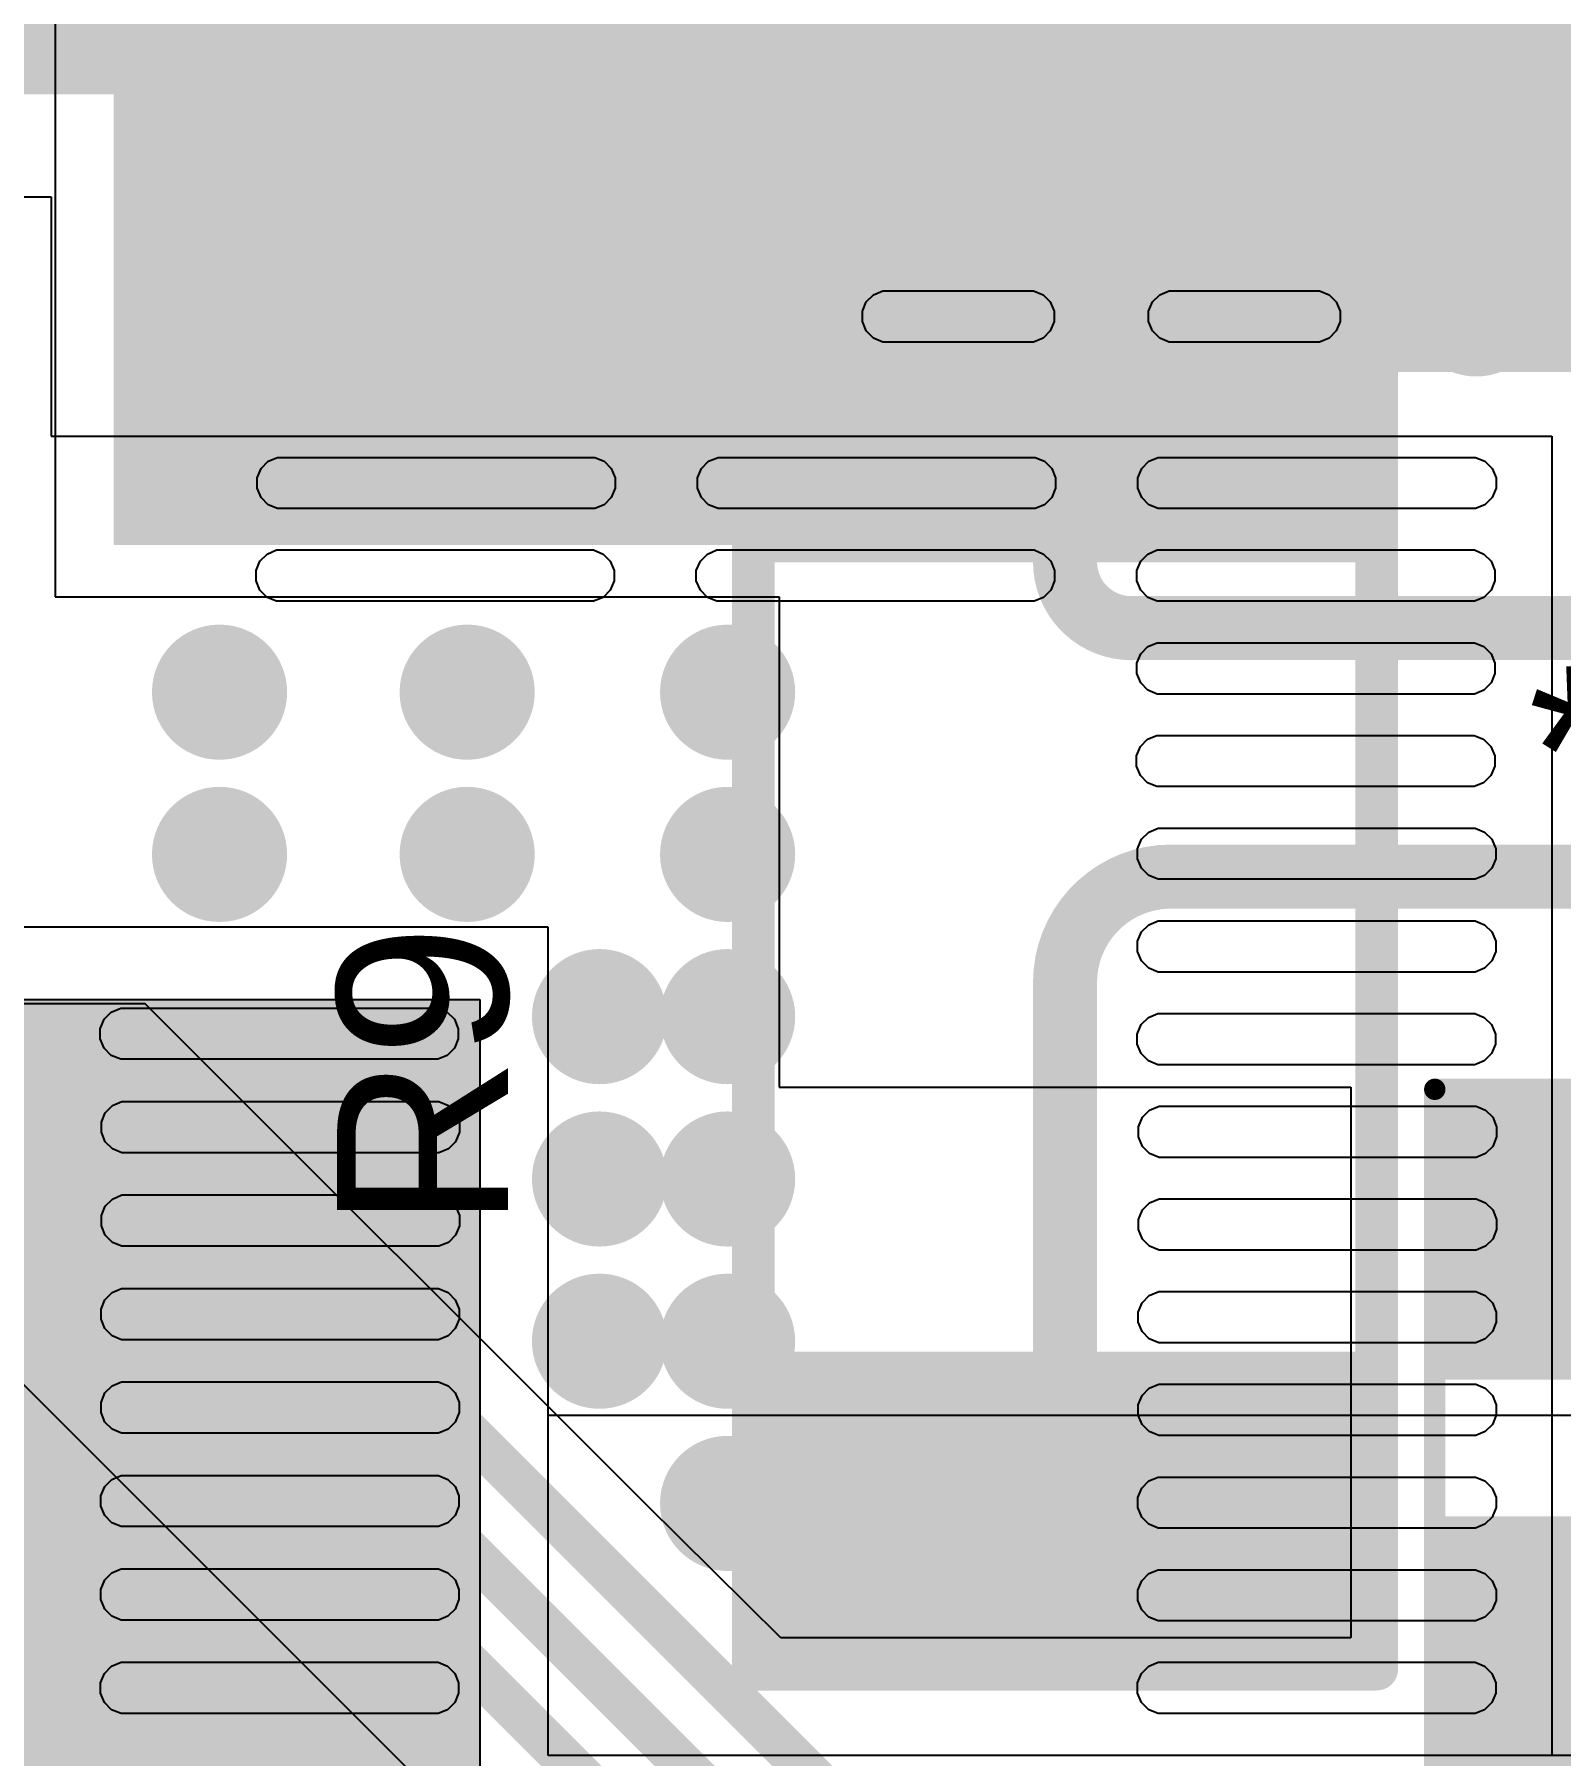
# Model space of a CAD drawing. Header units: millimetres. Extents: x -78 to 5.6, y -6.3 to 35.9.
# Drawn here: x -61.82 to -52.74, y 9.49 to 19.73 of the extents above; entities that cross this region are included whole.
import ezdxf

# ---------------------------------------------------------------- set-up
doc = ezdxf.new("R2010")
doc.units = ezdxf.units.MM
for name, color, linetype in [('BottomLayer', 5, 'Continuous'), ('BottomSolder', 6, 'Continuous'), ('TopLayer', 1, 'Continuous'), ('TopOverlay', 2, 'Continuous'), ('TopPaste', 8, 'Continuous'), ('TopSolder', 216, 'Continuous'), ('ViaHoleLayer', 16, 'Continuous')]:
    doc.layers.add(name, color=color, linetype=linetype)
doc.styles.add('Arial', font='', dxfattribs={"height": 0.2})
doc.styles.get('Arial').set_extended_font_data('Arial')

# ---------------------------------------------------------------- blocks, each defined once
blk = doc.blocks.new('RES_2512_4')
at = {"layer": 'TopLayer'}
for points in [[(-4.05, 1.7), (-2.45, 1.7), (-2.45, -1.7), (-4.05, -1.7)], [(2.45, 1.7), (4.05, 1.7), (4.05, -1.7), (2.45, -1.7)]]:
    blk.add_hatch(color=1, dxfattribs=at).paths.add_polyline_path(points)
at = {"layer": 'TopPaste'}
for points in [[(-4.05, 1.7), (-2.45, 1.7), (-2.45, -1.7), (-4.05, -1.7)], [(2.45, 1.7), (4.05, 1.7), (4.05, -1.7), (2.45, -1.7)]]:
    blk.add_hatch(color=8, dxfattribs=at).paths.add_polyline_path(points)
at = {"layer": 'TopSolder'}
for points in [[(-4.152, 1.802), (-2.348, 1.802), (-2.348, -1.802), (-4.152, -1.802)], [(2.348, 1.802), (4.152, 1.802), (4.152, -1.802), (2.348, -1.802)]]:
    blk.add_hatch(color=216, dxfattribs=at).paths.add_polyline_path(points)
at = {"layer": 'TopOverlay', "const_width": 0.254}
for points in [[(4.237, 1.854), (-4.242, 1.854)], [(-4.242, -1.854), (-4.242, 1.854)], [(4.237, -1.854), (4.237, 1.854)], [(4.237, -1.854), (-4.242, -1.854)]]:
    blk.add_lwpolyline(points, dxfattribs=at)
at = {"layer": 'TopOverlay', "const_width": 0.127}
for points in [[(-4.305, 1.854, 1), (-4.178, 1.854, 1)], [(-4.305, 1.854, 1), (-4.178, 1.854, 1)], [(4.173, 1.854, 1), (4.3, 1.854, 1)], [(4.173, 1.854, 1), (4.3, 1.854, 1)], [(-4.305, -1.854, 1), (-4.178, -1.854, 1)], [(-4.305, -1.854, 1), (-4.178, -1.854, 1)], [(4.173, -1.854, 1), (4.3, -1.854, 1)], [(4.173, -1.854, 1), (4.3, -1.854, 1)]]:
    blk.add_lwpolyline(points, format="xyb", close=True, dxfattribs=at)
blk = doc.blocks.new('R___1206_7')
at = {"layer": 'TopLayer'}
for points in [[(-2.032, 0.889), (-0.508, 0.889), (-0.508, -0.889), (-2.032, -0.889)], [(0.508, 0.889), (2.032, 0.889), (2.032, -0.889), (0.508, -0.889)]]:
    blk.add_hatch(color=1, dxfattribs=at).paths.add_polyline_path(points)
at = {"layer": 'TopPaste'}
for points in [[(-2.032, 0.889), (-0.508, 0.889), (-0.508, -0.889), (-2.032, -0.889)], [(0.508, 0.889), (2.032, 0.889), (2.032, -0.889), (0.508, -0.889)]]:
    blk.add_hatch(color=8, dxfattribs=at).paths.add_polyline_path(points)
at = {"layer": 'TopSolder'}
for points in [[(-2.1336, 0.9906), (-0.4064, 0.9906), (-0.4064, -0.9906), (-2.1336, -0.9906)], [(0.4064, 0.9906), (2.1336, 0.9906), (2.1336, -0.9906), (0.4064, -0.9906)]]:
    blk.add_hatch(color=216, dxfattribs=at).paths.add_polyline_path(points)
at = {"layer": 'TopOverlay', "const_width": 0.127}
for points in [[(-2.1336, 0.9906), (2.1336, 0.9906)], [(-2.1336, 0.9906), (-2.1336, -0.9906)], [(2.1336, 0.9906), (2.1336, -0.9906)], [(-2.1336, -0.9906), (2.1336, -0.9906)]]:
    blk.add_lwpolyline(points, dxfattribs=at)
at = {"layer": 'TopOverlay', "const_width": 0.0635}
for points in [[(-2.16535, 0.9906, 1), (-2.10185, 0.9906, 1)], [(-2.16535, 0.9906, 1), (-2.10185, 0.9906, 1)], [(2.10185, 0.9906, 1), (2.16535, 0.9906, 1)], [(2.10185, 0.9906, 1), (2.16535, 0.9906, 1)], [(-2.16535, -0.9906, 1), (-2.10185, -0.9906, 1)], [(-2.16535, -0.9906, 1), (-2.10185, -0.9906, 1)], [(2.10185, -0.9906, 1), (2.16535, -0.9906, 1)], [(2.10185, -0.9906, 1), (2.16535, -0.9906, 1)]]:
    blk.add_lwpolyline(points, format="xyb", close=True, dxfattribs=at)
blk = doc.blocks.new('18650_CELL_PAD_B_11')
at = {"layer": 'BottomSolder'}
blk.add_hatch(color=6, dxfattribs=at).paths.add_polyline_path([(54.602, 4.352), (54.602, -4.352), (43.398, -4.352), (43.398, 4.352)])

msp = doc.modelspace()

# ---------------------------------------------------------------- hatches: boundary and pattern name
at = {"layer": 'BottomLayer'}
for points in [[(-64.111, 19.372), (-46.584, 19.372), (-46.584, 28.25), (-64.111, 28.25)], [(-61.35, 17.721), (-50.35, 17.721), (-50.35, 28.25), (-61.35, 28.25)], [(-63.387, 5.317), (-59.171, 5.317), (-59.171, 13.987), (-63.387, 13.987)]]:
    msp.add_hatch(color=5, dxfattribs=at).paths.add_polyline_path(points)
h = msp.add_hatch(color=5, dxfattribs=at)
edge = h.paths.add_edge_path()
edge.add_arc((-60.619, 19.169), 0.3, 0, 360)
h = msp.add_hatch(color=5, dxfattribs=at)
edge = h.paths.add_edge_path()
edge.add_arc((-59.378, 19.169), 0.3, 0, 360)
h = msp.add_hatch(color=5, dxfattribs=at)
edge = h.paths.add_edge_path()
edge.add_arc((-58.137, 19.169), 0.3, 0, 360)
h = msp.add_hatch(color=5, dxfattribs=at)
edge = h.paths.add_edge_path()
edge.add_arc((-56.896, 19.169), 0.3, 0, 360)
h = msp.add_hatch(color=5, dxfattribs=at)
edge = h.paths.add_edge_path()
edge.add_arc((-55.655, 19.169), 0.3, 0, 360)
h = msp.add_hatch(color=5, dxfattribs=at)
edge = h.paths.add_edge_path()
edge.add_arc((-54.414, 19.169), 0.3, 0, 360)
h = msp.add_hatch(color=5, dxfattribs=at)
edge = h.paths.add_edge_path()
edge.add_arc((-53.245, 19.169), 0.3, 0, 360)
h = msp.add_hatch(color=5, dxfattribs=at)
edge = h.paths.add_edge_path()
edge.add_arc((-60.619, 18.096), 0.3, 0, 360)
h = msp.add_hatch(color=5, dxfattribs=at)
edge = h.paths.add_edge_path()
edge.add_arc((-59.378, 18.096), 0.3, 0, 360)
h = msp.add_hatch(color=5, dxfattribs=at)
edge = h.paths.add_edge_path()
edge.add_arc((-58.137, 18.096), 0.3, 0, 360)
h = msp.add_hatch(color=5, dxfattribs=at)
edge = h.paths.add_edge_path()
edge.add_arc((-53.245, 18.096), 0.3, 0, 360)
h = msp.add_hatch(color=5, dxfattribs=at)
edge = h.paths.add_edge_path()
edge.add_arc((-60.72, 15.816), 0.3, 0, 360)
h = msp.add_hatch(color=5, dxfattribs=at)
edge = h.paths.add_edge_path()
edge.add_arc((-59.247, 15.816), 0.3, 0, 360)
h = msp.add_hatch(color=5, dxfattribs=at)
edge = h.paths.add_edge_path()
edge.add_arc((-57.698, 15.816), 0.3, 0, 360)
h = msp.add_hatch(color=5, dxfattribs=at)
edge = h.paths.add_edge_path()
edge.add_arc((-60.72, 14.851), 0.3, 0, 360)
h = msp.add_hatch(color=5, dxfattribs=at)
edge = h.paths.add_edge_path()
edge.add_arc((-59.247, 14.851), 0.3, 0, 360)
h = msp.add_hatch(color=5, dxfattribs=at)
edge = h.paths.add_edge_path()
edge.add_arc((-57.698, 14.851), 0.3, 0, 360)
h = msp.add_hatch(color=5, dxfattribs=at)
edge = h.paths.add_edge_path()
edge.add_arc((-58.46, 13.886), 0.3, 0, 360)
h = msp.add_hatch(color=5, dxfattribs=at)
edge = h.paths.add_edge_path()
edge.add_arc((-57.698, 13.886), 0.3, 0, 360)
h = msp.add_hatch(color=5, dxfattribs=at)
edge = h.paths.add_edge_path()
edge.add_arc((-58.46, 12.92), 0.3, 0, 360)
h = msp.add_hatch(color=5, dxfattribs=at)
edge = h.paths.add_edge_path()
edge.add_arc((-57.698, 12.92), 0.3, 0, 360)
h = msp.add_hatch(color=5, dxfattribs=at)
edge = h.paths.add_edge_path()
edge.add_arc((-58.46, 11.955), 0.3, 0, 360)
h = msp.add_hatch(color=5, dxfattribs=at)
edge = h.paths.add_edge_path()
edge.add_arc((-57.698, 11.955), 0.3, 0, 360)
h = msp.add_hatch(color=5, dxfattribs=at)
edge = h.paths.add_edge_path()
edge.add_arc((-57.698, 10.99), 0.3, 0, 360)
at = {"layer": 'BottomSolder'}
h = msp.add_hatch(color=6, dxfattribs=at)
edge = h.paths.add_edge_path()
edge.add_arc((-60.619, 19.169), 0.402, 0, 360)
h = msp.add_hatch(color=6, dxfattribs=at)
edge = h.paths.add_edge_path()
edge.add_arc((-59.378, 19.169), 0.402, 0, 360)
h = msp.add_hatch(color=6, dxfattribs=at)
edge = h.paths.add_edge_path()
edge.add_arc((-58.137, 19.169), 0.402, 0, 360)
h = msp.add_hatch(color=6, dxfattribs=at)
edge = h.paths.add_edge_path()
edge.add_arc((-56.896, 19.169), 0.402, 0, 360)
h = msp.add_hatch(color=6, dxfattribs=at)
edge = h.paths.add_edge_path()
edge.add_arc((-55.655, 19.169), 0.402, 0, 360)
h = msp.add_hatch(color=6, dxfattribs=at)
edge = h.paths.add_edge_path()
edge.add_arc((-54.414, 19.169), 0.402, 0, 360)
h = msp.add_hatch(color=6, dxfattribs=at)
edge = h.paths.add_edge_path()
edge.add_arc((-53.245, 19.169), 0.402, 0, 360)
h = msp.add_hatch(color=6, dxfattribs=at)
edge = h.paths.add_edge_path()
edge.add_arc((-60.619, 18.096), 0.402, 0, 360)
h = msp.add_hatch(color=6, dxfattribs=at)
edge = h.paths.add_edge_path()
edge.add_arc((-59.378, 18.096), 0.402, 0, 360)
h = msp.add_hatch(color=6, dxfattribs=at)
edge = h.paths.add_edge_path()
edge.add_arc((-58.137, 18.096), 0.402, 0, 360)
h = msp.add_hatch(color=6, dxfattribs=at)
edge = h.paths.add_edge_path()
edge.add_arc((-53.245, 18.096), 0.402, 0, 360)
h = msp.add_hatch(color=6, dxfattribs=at)
edge = h.paths.add_edge_path()
edge.add_arc((-60.72, 15.816), 0.402, 0, 360)
h = msp.add_hatch(color=6, dxfattribs=at)
edge = h.paths.add_edge_path()
edge.add_arc((-59.247, 15.816), 0.402, 0, 360)
h = msp.add_hatch(color=6, dxfattribs=at)
edge = h.paths.add_edge_path()
edge.add_arc((-57.698, 15.816), 0.402, 0, 360)
h = msp.add_hatch(color=6, dxfattribs=at)
edge = h.paths.add_edge_path()
edge.add_arc((-60.72, 14.851), 0.402, 0, 360)
h = msp.add_hatch(color=6, dxfattribs=at)
edge = h.paths.add_edge_path()
edge.add_arc((-59.247, 14.851), 0.402, 0, 360)
h = msp.add_hatch(color=6, dxfattribs=at)
edge = h.paths.add_edge_path()
edge.add_arc((-57.698, 14.851), 0.402, 0, 360)
h = msp.add_hatch(color=6, dxfattribs=at)
edge = h.paths.add_edge_path()
edge.add_arc((-58.46, 13.886), 0.402, 0, 360)
h = msp.add_hatch(color=6, dxfattribs=at)
edge = h.paths.add_edge_path()
edge.add_arc((-57.698, 13.886), 0.402, 0, 360)
h = msp.add_hatch(color=6, dxfattribs=at)
edge = h.paths.add_edge_path()
edge.add_arc((-58.46, 12.92), 0.402, 0, 360)
h = msp.add_hatch(color=6, dxfattribs=at)
edge = h.paths.add_edge_path()
edge.add_arc((-57.698, 12.92), 0.402, 0, 360)
h = msp.add_hatch(color=6, dxfattribs=at)
edge = h.paths.add_edge_path()
edge.add_arc((-58.46, 11.955), 0.402, 0, 360)
h = msp.add_hatch(color=6, dxfattribs=at)
edge = h.paths.add_edge_path()
edge.add_arc((-57.698, 11.955), 0.402, 0, 360)
h = msp.add_hatch(color=6, dxfattribs=at)
edge = h.paths.add_edge_path()
edge.add_arc((-57.698, 10.99), 0.402, 0, 360)
at = {"layer": 'TopLayer'}
for points in [[(-61.35, 17.755), (-49.073, 17.755), (-49.073, 25.095), (-61.35, 25.095)], [(-61.35, 16.691), (-53.991, 16.691), (-53.991, 21.277), (-61.35, 21.277)], [(-53.39, 11.791), (-51.612, 11.791), (-51.612, 13.352), (-53.39, 13.352)], [(-53.39, 11.791), (-51.612, 11.791), (-51.612, 13.352), (-53.39, 13.352)], [(-53.39, 11.796), (-49.749, 11.796), (-49.749, 13.174), (-53.39, 13.174)]]:
    msp.add_hatch(color=1, dxfattribs=at).paths.add_polyline_path(points)
h = msp.add_hatch(color=1, dxfattribs=at)
edge = h.paths.add_edge_path()
edge.add_arc((-60.619, 19.169), 0.3, 0, 360)
h = msp.add_hatch(color=1, dxfattribs=at)
edge = h.paths.add_edge_path()
edge.add_arc((-59.378, 19.169), 0.3, 0, 360)
h = msp.add_hatch(color=1, dxfattribs=at)
edge = h.paths.add_edge_path()
edge.add_arc((-58.137, 19.169), 0.3, 0, 360)
h = msp.add_hatch(color=1, dxfattribs=at)
edge = h.paths.add_edge_path()
edge.add_arc((-56.896, 19.169), 0.3, 0, 360)
h = msp.add_hatch(color=1, dxfattribs=at)
edge = h.paths.add_edge_path()
edge.add_arc((-55.655, 19.169), 0.3, 0, 360)
h = msp.add_hatch(color=1, dxfattribs=at)
edge = h.paths.add_edge_path()
edge.add_arc((-54.414, 19.169), 0.3, 0, 360)
h = msp.add_hatch(color=1, dxfattribs=at)
edge = h.paths.add_edge_path()
edge.add_arc((-53.245, 19.169), 0.3, 0, 360)
h = msp.add_hatch(color=1, dxfattribs=at)
edge = h.paths.add_edge_path()
edge.add_arc((-60.619, 18.096), 0.3, 0, 360)
h = msp.add_hatch(color=1, dxfattribs=at)
edge = h.paths.add_edge_path()
edge.add_arc((-59.378, 18.096), 0.3, 0, 360)
h = msp.add_hatch(color=1, dxfattribs=at)
edge = h.paths.add_edge_path()
edge.add_arc((-58.137, 18.096), 0.3, 0, 360)
h = msp.add_hatch(color=1, dxfattribs=at)
edge = h.paths.add_edge_path()
edge.add_arc((-53.245, 18.096), 0.3, 0, 360)
h = msp.add_hatch(color=1, dxfattribs=at)
edge = h.paths.add_edge_path()
edge.add_arc((-60.72, 15.816), 0.3, 0, 360)
h = msp.add_hatch(color=1, dxfattribs=at)
edge = h.paths.add_edge_path()
edge.add_arc((-59.247, 15.816), 0.3, 0, 360)
h = msp.add_hatch(color=1, dxfattribs=at)
edge = h.paths.add_edge_path()
edge.add_arc((-57.698, 15.816), 0.3, 0, 360)
h = msp.add_hatch(color=1, dxfattribs=at)
edge = h.paths.add_edge_path()
edge.add_arc((-60.72, 14.851), 0.3, 0, 360)
h = msp.add_hatch(color=1, dxfattribs=at)
edge = h.paths.add_edge_path()
edge.add_arc((-59.247, 14.851), 0.3, 0, 360)
h = msp.add_hatch(color=1, dxfattribs=at)
edge = h.paths.add_edge_path()
edge.add_arc((-57.698, 14.851), 0.3, 0, 360)
h = msp.add_hatch(color=1, dxfattribs=at)
edge = h.paths.add_edge_path()
edge.add_arc((-58.46, 13.886), 0.3, 0, 360)
h = msp.add_hatch(color=1, dxfattribs=at)
edge = h.paths.add_edge_path()
edge.add_arc((-57.698, 13.886), 0.3, 0, 360)
h = msp.add_hatch(color=1, dxfattribs=at)
edge = h.paths.add_edge_path()
edge.add_arc((-58.46, 12.92), 0.3, 0, 360)
h = msp.add_hatch(color=1, dxfattribs=at)
edge = h.paths.add_edge_path()
edge.add_arc((-57.698, 12.92), 0.3, 0, 360)
h = msp.add_hatch(color=1, dxfattribs=at)
edge = h.paths.add_edge_path()
edge.add_arc((-58.46, 11.955), 0.3, 0, 360)
h = msp.add_hatch(color=1, dxfattribs=at)
edge = h.paths.add_edge_path()
edge.add_arc((-57.698, 11.955), 0.3, 0, 360)
h = msp.add_hatch(color=1, dxfattribs=at)
edge = h.paths.add_edge_path()
edge.add_arc((-57.698, 10.99), 0.3, 0, 360)
at = {"layer": 'TopSolder'}
h = msp.add_hatch(color=216, dxfattribs=at)
edge = h.paths.add_edge_path()
edge.add_arc((-60.619, 19.169), 0.402, 0, 360)
h = msp.add_hatch(color=216, dxfattribs=at)
edge = h.paths.add_edge_path()
edge.add_arc((-59.378, 19.169), 0.402, 0, 360)
h = msp.add_hatch(color=216, dxfattribs=at)
edge = h.paths.add_edge_path()
edge.add_arc((-58.137, 19.169), 0.402, 0, 360)
h = msp.add_hatch(color=216, dxfattribs=at)
edge = h.paths.add_edge_path()
edge.add_arc((-56.896, 19.169), 0.402, 0, 360)
h = msp.add_hatch(color=216, dxfattribs=at)
edge = h.paths.add_edge_path()
edge.add_arc((-55.655, 19.169), 0.402, 0, 360)
h = msp.add_hatch(color=216, dxfattribs=at)
edge = h.paths.add_edge_path()
edge.add_arc((-54.414, 19.169), 0.402, 0, 360)
h = msp.add_hatch(color=216, dxfattribs=at)
edge = h.paths.add_edge_path()
edge.add_arc((-53.245, 19.169), 0.402, 0, 360)
h = msp.add_hatch(color=216, dxfattribs=at)
edge = h.paths.add_edge_path()
edge.add_arc((-60.619, 18.096), 0.402, 0, 360)
h = msp.add_hatch(color=216, dxfattribs=at)
edge = h.paths.add_edge_path()
edge.add_arc((-59.378, 18.096), 0.402, 0, 360)
h = msp.add_hatch(color=216, dxfattribs=at)
edge = h.paths.add_edge_path()
edge.add_arc((-58.137, 18.096), 0.402, 0, 360)
h = msp.add_hatch(color=216, dxfattribs=at)
edge = h.paths.add_edge_path()
edge.add_arc((-53.245, 18.096), 0.402, 0, 360)
h = msp.add_hatch(color=216, dxfattribs=at)
edge = h.paths.add_edge_path()
edge.add_arc((-60.72, 15.816), 0.402, 0, 360)
h = msp.add_hatch(color=216, dxfattribs=at)
edge = h.paths.add_edge_path()
edge.add_arc((-59.247, 15.816), 0.402, 0, 360)
h = msp.add_hatch(color=216, dxfattribs=at)
edge = h.paths.add_edge_path()
edge.add_arc((-57.698, 15.816), 0.402, 0, 360)
h = msp.add_hatch(color=216, dxfattribs=at)
edge = h.paths.add_edge_path()
edge.add_arc((-60.72, 14.851), 0.402, 0, 360)
h = msp.add_hatch(color=216, dxfattribs=at)
edge = h.paths.add_edge_path()
edge.add_arc((-59.247, 14.851), 0.402, 0, 360)
h = msp.add_hatch(color=216, dxfattribs=at)
edge = h.paths.add_edge_path()
edge.add_arc((-57.698, 14.851), 0.402, 0, 360)
h = msp.add_hatch(color=216, dxfattribs=at)
edge = h.paths.add_edge_path()
edge.add_arc((-58.46, 13.886), 0.402, 0, 360)
h = msp.add_hatch(color=216, dxfattribs=at)
edge = h.paths.add_edge_path()
edge.add_arc((-57.698, 13.886), 0.402, 0, 360)
h = msp.add_hatch(color=216, dxfattribs=at)
edge = h.paths.add_edge_path()
edge.add_arc((-58.46, 12.92), 0.402, 0, 360)
h = msp.add_hatch(color=216, dxfattribs=at)
edge = h.paths.add_edge_path()
edge.add_arc((-57.698, 12.92), 0.402, 0, 360)
h = msp.add_hatch(color=216, dxfattribs=at)
edge = h.paths.add_edge_path()
edge.add_arc((-58.46, 11.955), 0.402, 0, 360)
h = msp.add_hatch(color=216, dxfattribs=at)
edge = h.paths.add_edge_path()
edge.add_arc((-57.698, 11.955), 0.402, 0, 360)
h = msp.add_hatch(color=216, dxfattribs=at)
edge = h.paths.add_edge_path()
edge.add_arc((-57.698, 10.99), 0.402, 0, 360)
at = {"layer": 'ViaHoleLayer'}
h = msp.add_hatch(color=16, dxfattribs=at)
edge = h.paths.add_edge_path()
edge.add_arc((-60.619, 19.169), 0.15, 0, 360)
h = msp.add_hatch(color=16, dxfattribs=at)
edge = h.paths.add_edge_path()
edge.add_arc((-59.378, 19.169), 0.15, 0, 360)
h = msp.add_hatch(color=16, dxfattribs=at)
edge = h.paths.add_edge_path()
edge.add_arc((-58.137, 19.169), 0.15, 0, 360)
h = msp.add_hatch(color=16, dxfattribs=at)
edge = h.paths.add_edge_path()
edge.add_arc((-56.896, 19.169), 0.15, 0, 360)
h = msp.add_hatch(color=16, dxfattribs=at)
edge = h.paths.add_edge_path()
edge.add_arc((-55.655, 19.169), 0.15, 0, 360)
h = msp.add_hatch(color=16, dxfattribs=at)
edge = h.paths.add_edge_path()
edge.add_arc((-54.414, 19.169), 0.15, 0, 360)
h = msp.add_hatch(color=16, dxfattribs=at)
edge = h.paths.add_edge_path()
edge.add_arc((-53.245, 19.169), 0.15, 0, 360)
h = msp.add_hatch(color=16, dxfattribs=at)
edge = h.paths.add_edge_path()
edge.add_arc((-60.619, 18.096), 0.15, 0, 360)
h = msp.add_hatch(color=16, dxfattribs=at)
edge = h.paths.add_edge_path()
edge.add_arc((-59.378, 18.096), 0.15, 0, 360)
h = msp.add_hatch(color=16, dxfattribs=at)
edge = h.paths.add_edge_path()
edge.add_arc((-58.137, 18.096), 0.15, 0, 360)
h = msp.add_hatch(color=16, dxfattribs=at)
edge = h.paths.add_edge_path()
edge.add_arc((-53.245, 18.096), 0.15, 0, 360)
h = msp.add_hatch(color=16, dxfattribs=at)
edge = h.paths.add_edge_path()
edge.add_arc((-60.72, 15.816), 0.15, 0, 360)
h = msp.add_hatch(color=16, dxfattribs=at)
edge = h.paths.add_edge_path()
edge.add_arc((-59.247, 15.816), 0.15, 0, 360)
h = msp.add_hatch(color=16, dxfattribs=at)
edge = h.paths.add_edge_path()
edge.add_arc((-57.698, 15.816), 0.15, 0, 360)
h = msp.add_hatch(color=16, dxfattribs=at)
edge = h.paths.add_edge_path()
edge.add_arc((-60.72, 14.851), 0.15, 0, 360)
h = msp.add_hatch(color=16, dxfattribs=at)
edge = h.paths.add_edge_path()
edge.add_arc((-59.247, 14.851), 0.15, 0, 360)
h = msp.add_hatch(color=16, dxfattribs=at)
edge = h.paths.add_edge_path()
edge.add_arc((-57.698, 14.851), 0.15, 0, 360)
h = msp.add_hatch(color=16, dxfattribs=at)
edge = h.paths.add_edge_path()
edge.add_arc((-58.46, 13.886), 0.15, 0, 360)
h = msp.add_hatch(color=16, dxfattribs=at)
edge = h.paths.add_edge_path()
edge.add_arc((-57.698, 13.886), 0.15, 0, 360)
h = msp.add_hatch(color=16, dxfattribs=at)
edge = h.paths.add_edge_path()
edge.add_arc((-58.46, 12.92), 0.15, 0, 360)
h = msp.add_hatch(color=16, dxfattribs=at)
edge = h.paths.add_edge_path()
edge.add_arc((-57.698, 12.92), 0.15, 0, 360)
h = msp.add_hatch(color=16, dxfattribs=at)
edge = h.paths.add_edge_path()
edge.add_arc((-58.46, 11.955), 0.15, 0, 360)
h = msp.add_hatch(color=16, dxfattribs=at)
edge = h.paths.add_edge_path()
edge.add_arc((-57.698, 11.955), 0.15, 0, 360)
h = msp.add_hatch(color=16, dxfattribs=at)
edge = h.paths.add_edge_path()
edge.add_arc((-57.698, 10.99), 0.15, 0, 360)

# ---------------------------------------------------------------- linework, layer by layer
at = {"layer": 'BottomLayer'}
for p, q in [((-65.115, 18.762), (-61.722, 18.762)), ((-61.722, 18.762), (-61.722, 17.34)), ((-61.722, 17.34), (-52.796, 17.34)), ((-52.796, 17.34), (-52.796, 9.491)), ((-58.765, 14.419), (-69.458, 14.419)), ((-58.765, 9.491), (-58.765, 14.419)), ((-69.56, 13.987), (-59.171, 13.987)), ((-59.171, 13.987), (-59.171, 8.504)), ((-58.765, 9.491), (-58.765, 11.515)), ((-58.765, 11.515), (-44.685, 11.515)), ((-52.796, 9.491), (-58.765, 9.491)), ((-49.798, 9.491), (-58.765, 9.491))]:
    msp.add_line(p, q, dxfattribs=at)
at = {"layer": 'BottomLayer', "const_width": 0.381}
for points in [[(-54.414, 19.169), (-54.277, 19.306)], [(-53.245, 18.096), (-46.893, 18.096)]]:
    msp.add_lwpolyline(points, dxfattribs=at)
at = {"layer": 'BottomLayer', "const_width": 0.191}
for points in [[(-54.372, 19.306, 1), (-54.182, 19.306, 1)], [(-54.509, 19.169, 1), (-54.319, 19.169, 1)], [(-53.341, 18.096, 1), (-53.15, 18.096, 1)]]:
    msp.add_lwpolyline(points, format="xyb", close=True, dxfattribs=at)
at = {"layer": 'BottomSolder'}
for p, q in [((-56.896, 18.082), (-56.873, 18.138)), ((-56.873, 18.138), (-56.83, 18.18)), ((-56.83, 18.18), (-56.774, 18.204)), ((-56.774, 18.204), (-55.878, 18.204)), ((-55.878, 18.204), (-55.822, 18.18)), ((-55.822, 18.18), (-55.779, 18.138)), ((-55.779, 18.138), (-55.756, 18.082)), ((-55.194, 18.082), (-55.171, 18.138)), ((-55.171, 18.138), (-55.128, 18.18)), ((-55.128, 18.18), (-55.072, 18.204)), ((-55.072, 18.204), (-54.177, 18.204)), ((-54.177, 18.204), (-54.12, 18.18)), ((-54.12, 18.18), (-54.078, 18.138)), ((-54.078, 18.138), (-54.054, 18.082)), ((-56.896, 18.051), (-56.896, 18.082)), ((-56.896, 18.021), (-56.896, 18.051)), ((-56.873, 17.965), (-56.896, 18.021)), ((-55.756, 18.021), (-55.779, 17.965)), ((-55.756, 18.082), (-55.756, 18.051)), ((-55.756, 18.051), (-55.756, 18.021)), ((-55.194, 18.051), (-55.194, 18.082)), ((-55.194, 18.021), (-55.194, 18.051)), ((-55.171, 17.965), (-55.194, 18.021)), ((-54.054, 18.021), (-54.078, 17.965)), ((-54.054, 18.082), (-54.054, 18.051)), ((-54.054, 18.051), (-54.054, 18.021)), ((-56.83, 17.922), (-56.873, 17.965)), ((-56.774, 17.899), (-56.83, 17.922)), ((-55.822, 17.922), (-55.878, 17.899)), ((-55.779, 17.965), (-55.822, 17.922)), ((-55.128, 17.922), (-55.171, 17.965)), ((-55.072, 17.899), (-55.128, 17.922)), ((-54.12, 17.922), (-54.177, 17.899)), ((-54.078, 17.965), (-54.12, 17.922)), ((-55.878, 17.899), (-56.774, 17.899)), ((-54.177, 17.899), (-55.072, 17.899)), ((-60.431, 17.19), (-60.375, 17.213)), ((-60.375, 17.213), (-58.488, 17.213)), ((-58.488, 17.213), (-58.432, 17.19)), ((-57.811, 17.19), (-57.755, 17.213)), ((-57.755, 17.213), (-55.869, 17.213)), ((-55.869, 17.213), (-55.813, 17.19)), ((-55.192, 17.19), (-55.136, 17.213)), ((-55.136, 17.213), (-53.249, 17.213)), ((-53.249, 17.213), (-53.193, 17.19)), ((-60.497, 17.091), (-60.473, 17.147)), ((-60.473, 17.147), (-60.431, 17.19)), ((-58.432, 17.19), (-58.39, 17.147)), ((-58.39, 17.147), (-58.366, 17.091)), ((-57.877, 17.091), (-57.854, 17.147)), ((-57.854, 17.147), (-57.811, 17.19)), ((-55.813, 17.19), (-55.77, 17.147)), ((-55.77, 17.147), (-55.747, 17.091)), ((-55.258, 17.091), (-55.234, 17.147)), ((-55.234, 17.147), (-55.192, 17.19)), ((-53.193, 17.19), (-53.151, 17.147)), ((-53.151, 17.147), (-53.127, 17.091)), ((-60.497, 17.061), (-60.497, 17.091)), ((-60.497, 17.03), (-60.497, 17.061)), ((-60.473, 16.974), (-60.497, 17.03)), ((-58.366, 17.03), (-58.39, 16.974)), ((-58.366, 17.091), (-58.366, 17.061)), ((-58.366, 17.061), (-58.366, 17.03)), ((-57.877, 17.061), (-57.877, 17.091)), ((-57.877, 17.03), (-57.877, 17.061)), ((-57.854, 16.974), (-57.877, 17.03)), ((-55.747, 17.03), (-55.77, 16.974)), ((-55.747, 17.091), (-55.747, 17.061)), ((-55.747, 17.061), (-55.747, 17.03)), ((-55.258, 17.061), (-55.258, 17.091)), ((-55.258, 17.03), (-55.258, 17.061)), ((-55.234, 16.974), (-55.258, 17.03)), ((-53.127, 17.03), (-53.151, 16.974)), ((-53.127, 17.091), (-53.127, 17.061)), ((-53.127, 17.061), (-53.127, 17.03)), ((-60.431, 16.931), (-60.473, 16.974)), ((-60.375, 16.908), (-60.431, 16.931)), ((-58.488, 16.908), (-60.375, 16.908)), ((-58.432, 16.931), (-58.488, 16.908)), ((-58.39, 16.974), (-58.432, 16.931)), ((-57.811, 16.931), (-57.854, 16.974)), ((-57.755, 16.908), (-57.811, 16.931)), ((-55.869, 16.908), (-57.755, 16.908)), ((-55.813, 16.931), (-55.869, 16.908)), ((-55.77, 16.974), (-55.813, 16.931)), ((-55.192, 16.931), (-55.234, 16.974)), ((-55.136, 16.908), (-55.192, 16.931)), ((-53.249, 16.908), (-55.136, 16.908)), ((-53.193, 16.931), (-53.249, 16.908)), ((-53.151, 16.974), (-53.193, 16.931)), ((-60.503, 16.54), (-60.48, 16.596)), ((-60.48, 16.596), (-60.437, 16.638)), ((-60.437, 16.638), (-60.381, 16.662)), ((-60.381, 16.662), (-58.495, 16.662)), ((-58.495, 16.662), (-58.439, 16.638)), ((-58.439, 16.638), (-58.396, 16.596)), ((-58.396, 16.596), (-58.373, 16.54)), ((-57.884, 16.54), (-57.86, 16.596)), ((-57.86, 16.596), (-57.818, 16.638)), ((-57.818, 16.638), (-57.762, 16.662)), ((-57.762, 16.662), (-55.875, 16.662)), ((-55.875, 16.662), (-55.819, 16.638)), ((-55.819, 16.638), (-55.776, 16.596)), ((-55.776, 16.596), (-55.753, 16.54)), ((-55.264, 16.54), (-55.241, 16.596)), ((-55.241, 16.596), (-55.198, 16.638)), ((-55.198, 16.638), (-55.142, 16.662)), ((-55.142, 16.662), (-53.256, 16.662)), ((-53.256, 16.662), (-53.2, 16.638)), ((-53.2, 16.638), (-53.157, 16.596)), ((-53.157, 16.596), (-53.134, 16.54)), ((-60.503, 16.509), (-60.503, 16.54)), ((-60.503, 16.479), (-60.503, 16.509)), ((-58.373, 16.54), (-58.373, 16.509)), ((-58.373, 16.509), (-58.373, 16.479)), ((-57.884, 16.509), (-57.884, 16.54)), ((-57.884, 16.479), (-57.884, 16.509)), ((-55.753, 16.54), (-55.753, 16.509)), ((-55.753, 16.509), (-55.753, 16.479)), ((-55.264, 16.509), (-55.264, 16.54)), ((-55.264, 16.479), (-55.264, 16.509)), ((-53.134, 16.54), (-53.134, 16.509)), ((-53.134, 16.509), (-53.134, 16.479)), ((-60.48, 16.423), (-60.503, 16.479)), ((-60.437, 16.38), (-60.48, 16.423)), ((-58.396, 16.423), (-58.439, 16.38)), ((-58.373, 16.479), (-58.396, 16.423)), ((-57.86, 16.423), (-57.884, 16.479)), ((-57.818, 16.38), (-57.86, 16.423)), ((-55.776, 16.423), (-55.819, 16.38)), ((-55.753, 16.479), (-55.776, 16.423)), ((-55.241, 16.423), (-55.264, 16.479)), ((-55.198, 16.38), (-55.241, 16.423)), ((-53.157, 16.423), (-53.2, 16.38)), ((-53.134, 16.479), (-53.157, 16.423)), ((-60.381, 16.357), (-60.437, 16.38)), ((-58.495, 16.357), (-60.381, 16.357)), ((-58.439, 16.38), (-58.495, 16.357)), ((-57.762, 16.357), (-57.818, 16.38)), ((-55.875, 16.357), (-57.762, 16.357)), ((-55.819, 16.38), (-55.875, 16.357)), ((-55.142, 16.357), (-55.198, 16.38)), ((-53.256, 16.357), (-55.142, 16.357)), ((-53.2, 16.38), (-53.256, 16.357)), ((-55.241, 16.044), (-55.198, 16.087)), ((-55.198, 16.087), (-55.142, 16.11)), ((-55.142, 16.11), (-53.256, 16.11)), ((-53.256, 16.11), (-53.2, 16.087)), ((-53.2, 16.087), (-53.157, 16.044)), ((-55.264, 15.988), (-55.241, 16.044)), ((-55.264, 15.958), (-55.264, 15.988)), ((-53.157, 16.044), (-53.134, 15.988)), ((-53.134, 15.988), (-53.134, 15.958)), ((-55.264, 15.928), (-55.264, 15.958)), ((-55.241, 15.872), (-55.264, 15.928)), ((-55.198, 15.829), (-55.241, 15.872)), ((-53.157, 15.872), (-53.2, 15.829)), ((-53.134, 15.928), (-53.157, 15.872)), ((-53.134, 15.958), (-53.134, 15.928)), ((-55.142, 15.805), (-55.198, 15.829)), ((-53.256, 15.805), (-55.142, 15.805)), ((-53.2, 15.829), (-53.256, 15.805)), ((-55.266, 15.437), (-55.243, 15.493)), ((-55.243, 15.493), (-55.2, 15.536)), ((-55.2, 15.536), (-55.144, 15.559)), ((-55.144, 15.559), (-53.257, 15.559)), ((-53.257, 15.559), (-53.201, 15.536)), ((-53.201, 15.536), (-53.159, 15.493)), ((-53.159, 15.493), (-53.135, 15.437)), ((-55.266, 15.406), (-55.266, 15.437)), ((-55.266, 15.376), (-55.266, 15.406)), ((-55.243, 15.32), (-55.266, 15.376)), ((-53.135, 15.376), (-53.159, 15.32)), ((-53.135, 15.437), (-53.135, 15.406)), ((-53.135, 15.406), (-53.135, 15.376)), ((-55.2, 15.277), (-55.243, 15.32)), ((-55.144, 15.254), (-55.2, 15.277)), ((-53.201, 15.277), (-53.257, 15.254)), ((-53.159, 15.32), (-53.201, 15.277)), ((-53.257, 15.254), (-55.144, 15.254)), ((-55.236, 14.941), (-55.193, 14.984)), ((-55.193, 14.984), (-55.137, 15.007)), ((-55.137, 15.007), (-53.251, 15.007)), ((-53.251, 15.007), (-53.195, 14.984)), ((-53.195, 14.984), (-53.152, 14.941)), ((-55.259, 14.885), (-55.236, 14.941)), ((-55.259, 14.855), (-55.259, 14.885)), ((-55.259, 14.825), (-55.259, 14.855)), ((-53.152, 14.941), (-53.129, 14.885)), ((-53.129, 14.885), (-53.129, 14.855)), ((-53.129, 14.855), (-53.129, 14.825)), ((-55.236, 14.769), (-55.259, 14.825)), ((-55.193, 14.726), (-55.236, 14.769)), ((-53.152, 14.769), (-53.195, 14.726)), ((-53.129, 14.825), (-53.152, 14.769)), ((-55.137, 14.703), (-55.193, 14.726)), ((-53.251, 14.703), (-55.137, 14.703)), ((-53.195, 14.726), (-53.251, 14.703)), ((-55.193, 14.433), (-55.137, 14.456)), ((-55.137, 14.456), (-53.251, 14.456)), ((-53.251, 14.456), (-53.195, 14.433)), ((-55.259, 14.334), (-55.236, 14.39)), ((-55.236, 14.39), (-55.193, 14.433)), ((-53.195, 14.433), (-53.152, 14.39)), ((-53.152, 14.39), (-53.129, 14.334)), ((-55.259, 14.304), (-55.259, 14.334)), ((-55.259, 14.273), (-55.259, 14.304)), ((-55.236, 14.217), (-55.259, 14.273)), ((-53.129, 14.273), (-53.152, 14.217)), ((-53.129, 14.334), (-53.129, 14.304)), ((-53.129, 14.304), (-53.129, 14.273)), ((-55.193, 14.174), (-55.236, 14.217)), ((-55.137, 14.151), (-55.193, 14.174)), ((-53.251, 14.151), (-55.137, 14.151)), ((-53.195, 14.174), (-53.251, 14.151)), ((-53.152, 14.217), (-53.195, 14.174)), ((-61.364, 13.913), (-61.308, 13.936)), ((-61.308, 13.936), (-59.422, 13.936)), ((-59.422, 13.936), (-59.366, 13.913)), ((-61.43, 13.814), (-61.407, 13.87)), ((-61.407, 13.87), (-61.364, 13.913)), ((-59.366, 13.913), (-59.323, 13.87)), ((-59.323, 13.87), (-59.3, 13.814)), ((-55.261, 13.782), (-55.238, 13.839)), ((-55.238, 13.839), (-55.195, 13.881)), ((-55.195, 13.881), (-55.139, 13.905)), ((-55.139, 13.905), (-53.253, 13.905)), ((-53.253, 13.905), (-53.197, 13.881)), ((-53.197, 13.881), (-53.154, 13.839)), ((-53.154, 13.839), (-53.131, 13.782)), ((-61.43, 13.784), (-61.43, 13.814)), ((-61.43, 13.754), (-61.43, 13.784)), ((-61.407, 13.698), (-61.43, 13.754)), ((-59.3, 13.754), (-59.323, 13.698)), ((-59.3, 13.814), (-59.3, 13.784)), ((-59.3, 13.784), (-59.3, 13.754)), ((-55.261, 13.752), (-55.261, 13.782)), ((-55.261, 13.722), (-55.261, 13.752)), ((-55.238, 13.666), (-55.261, 13.722)), ((-53.131, 13.722), (-53.154, 13.666)), ((-53.131, 13.782), (-53.131, 13.752)), ((-53.131, 13.752), (-53.131, 13.722)), ((-61.364, 13.655), (-61.407, 13.698)), ((-61.308, 13.632), (-61.364, 13.655)), ((-59.422, 13.632), (-61.308, 13.632)), ((-59.366, 13.655), (-59.422, 13.632)), ((-59.323, 13.698), (-59.366, 13.655)), ((-55.195, 13.623), (-55.238, 13.666)), ((-55.139, 13.6), (-55.195, 13.623)), ((-53.197, 13.623), (-53.253, 13.6)), ((-53.154, 13.666), (-53.197, 13.623)), ((-53.253, 13.6), (-55.139, 13.6)), ((-61.423, 13.258), (-61.4, 13.314)), ((-61.4, 13.314), (-61.357, 13.357)), ((-61.357, 13.357), (-61.301, 13.381)), ((-61.301, 13.381), (-59.415, 13.381)), ((-59.415, 13.381), (-59.359, 13.357)), ((-59.359, 13.357), (-59.316, 13.314)), ((-59.316, 13.314), (-59.293, 13.258)), ((-55.231, 13.287), (-55.188, 13.33)), ((-55.188, 13.33), (-55.132, 13.353)), ((-55.132, 13.353), (-53.246, 13.353)), ((-53.246, 13.353), (-53.19, 13.33)), ((-53.19, 13.33), (-53.147, 13.287)), ((-61.423, 13.228), (-61.423, 13.258)), ((-61.423, 13.198), (-61.423, 13.228)), ((-59.293, 13.258), (-59.293, 13.228)), ((-59.293, 13.228), (-59.293, 13.198)), ((-55.254, 13.231), (-55.231, 13.287)), ((-55.254, 13.201), (-55.254, 13.231)), ((-53.147, 13.287), (-53.124, 13.231)), ((-53.124, 13.231), (-53.124, 13.201)), ((-61.4, 13.142), (-61.423, 13.198)), ((-61.357, 13.099), (-61.4, 13.142)), ((-59.316, 13.142), (-59.359, 13.099)), ((-59.293, 13.198), (-59.316, 13.142)), ((-55.254, 13.17), (-55.254, 13.201)), ((-55.231, 13.114), (-55.254, 13.17)), ((-55.188, 13.072), (-55.231, 13.114)), ((-53.147, 13.114), (-53.19, 13.072)), ((-53.124, 13.17), (-53.147, 13.114)), ((-53.124, 13.201), (-53.124, 13.17)), ((-61.301, 13.076), (-61.357, 13.099)), ((-59.415, 13.076), (-61.301, 13.076)), ((-59.359, 13.099), (-59.415, 13.076)), ((-55.132, 13.048), (-55.188, 13.072)), ((-53.246, 13.048), (-55.132, 13.048)), ((-53.19, 13.072), (-53.246, 13.048)), ((-61.4, 12.758), (-61.357, 12.801)), ((-61.357, 12.801), (-61.301, 12.825)), ((-61.301, 12.825), (-59.415, 12.825)), ((-59.415, 12.825), (-59.359, 12.801)), ((-59.359, 12.801), (-59.316, 12.758)), ((-55.188, 12.779), (-55.132, 12.802)), ((-55.132, 12.802), (-53.246, 12.802)), ((-53.246, 12.802), (-53.19, 12.779)), ((-61.423, 12.702), (-61.4, 12.758)), ((-61.423, 12.672), (-61.423, 12.702)), ((-59.316, 12.758), (-59.293, 12.702)), ((-59.293, 12.702), (-59.293, 12.672)), ((-55.254, 12.68), (-55.231, 12.736)), ((-55.231, 12.736), (-55.188, 12.779)), ((-53.19, 12.779), (-53.147, 12.736)), ((-53.147, 12.736), (-53.124, 12.68)), ((-61.423, 12.642), (-61.423, 12.672)), ((-61.4, 12.586), (-61.423, 12.642)), ((-59.293, 12.642), (-59.316, 12.586)), ((-59.293, 12.672), (-59.293, 12.642)), ((-55.254, 12.649), (-55.254, 12.68)), ((-55.254, 12.619), (-55.254, 12.649)), ((-55.231, 12.563), (-55.254, 12.619)), ((-53.124, 12.619), (-53.147, 12.563)), ((-53.124, 12.68), (-53.124, 12.649)), ((-53.124, 12.649), (-53.124, 12.619)), ((-61.357, 12.543), (-61.4, 12.586)), ((-61.301, 12.52), (-61.357, 12.543)), ((-59.415, 12.52), (-61.301, 12.52)), ((-59.359, 12.543), (-59.415, 12.52)), ((-59.316, 12.586), (-59.359, 12.543)), ((-55.188, 12.52), (-55.231, 12.563)), ((-55.132, 12.497), (-55.188, 12.52)), ((-53.246, 12.497), (-55.132, 12.497)), ((-53.19, 12.52), (-53.246, 12.497)), ((-53.147, 12.563), (-53.19, 12.52)), ((-61.425, 12.146), (-61.402, 12.202)), ((-61.402, 12.202), (-61.359, 12.245)), ((-61.359, 12.245), (-61.303, 12.269)), ((-61.303, 12.269), (-59.417, 12.269)), ((-59.417, 12.269), (-59.361, 12.245)), ((-59.361, 12.245), (-59.318, 12.202)), ((-59.318, 12.202), (-59.295, 12.146)), ((-55.256, 12.128), (-55.233, 12.184)), ((-55.233, 12.184), (-55.19, 12.227)), ((-55.19, 12.227), (-55.134, 12.25)), ((-55.134, 12.25), (-53.248, 12.25)), ((-53.248, 12.25), (-53.192, 12.227)), ((-53.192, 12.227), (-53.149, 12.184)), ((-53.149, 12.184), (-53.126, 12.128)), ((-61.425, 12.116), (-61.425, 12.146)), ((-61.425, 12.086), (-61.425, 12.116)), ((-61.402, 12.03), (-61.425, 12.086)), ((-59.295, 12.086), (-59.318, 12.03)), ((-59.295, 12.146), (-59.295, 12.116)), ((-59.295, 12.116), (-59.295, 12.086)), ((-55.256, 12.098), (-55.256, 12.128)), ((-55.256, 12.068), (-55.256, 12.098)), ((-53.126, 12.128), (-53.126, 12.098)), ((-53.126, 12.098), (-53.126, 12.068)), ((-61.359, 11.987), (-61.402, 12.03)), ((-61.303, 11.964), (-61.359, 11.987)), ((-59.361, 11.987), (-59.417, 11.964)), ((-59.318, 12.03), (-59.361, 11.987)), ((-55.233, 12.012), (-55.256, 12.068)), ((-55.19, 11.969), (-55.233, 12.012)), ((-53.149, 12.012), (-53.192, 11.969)), ((-53.126, 12.068), (-53.149, 12.012)), ((-59.417, 11.964), (-61.303, 11.964)), ((-55.134, 11.946), (-55.19, 11.969)), ((-53.248, 11.946), (-55.134, 11.946)), ((-53.192, 11.969), (-53.248, 11.946)), ((-61.402, 11.647), (-61.359, 11.689)), ((-61.359, 11.689), (-61.303, 11.713)), ((-61.303, 11.713), (-59.417, 11.713)), ((-59.417, 11.713), (-59.361, 11.689)), ((-59.361, 11.689), (-59.318, 11.647)), ((-55.233, 11.633), (-55.19, 11.676)), ((-55.19, 11.676), (-55.134, 11.699)), ((-55.134, 11.699), (-53.248, 11.699)), ((-53.248, 11.699), (-53.192, 11.676)), ((-53.192, 11.676), (-53.149, 11.633)), ((-61.425, 11.59), (-61.402, 11.647)), ((-61.425, 11.56), (-61.425, 11.59)), ((-59.318, 11.647), (-59.295, 11.59)), ((-59.295, 11.59), (-59.295, 11.56)), ((-55.256, 11.577), (-55.233, 11.633)), ((-55.256, 11.547), (-55.256, 11.577)), ((-53.149, 11.633), (-53.126, 11.577)), ((-53.126, 11.577), (-53.126, 11.547)), ((-61.425, 11.53), (-61.425, 11.56)), ((-61.402, 11.474), (-61.425, 11.53)), ((-61.359, 11.431), (-61.402, 11.474)), ((-59.318, 11.474), (-59.361, 11.431)), ((-59.295, 11.53), (-59.318, 11.474)), ((-59.295, 11.56), (-59.295, 11.53)), ((-55.256, 11.516), (-55.256, 11.547)), ((-55.233, 11.46), (-55.256, 11.516)), ((-53.126, 11.516), (-53.149, 11.46)), ((-53.126, 11.547), (-53.126, 11.516)), ((-61.303, 11.408), (-61.359, 11.431)), ((-59.417, 11.408), (-61.303, 11.408)), ((-59.361, 11.431), (-59.417, 11.408)), ((-55.19, 11.417), (-55.233, 11.46)), ((-55.134, 11.394), (-55.19, 11.417)), ((-53.248, 11.394), (-55.134, 11.394)), ((-53.192, 11.417), (-53.248, 11.394)), ((-53.149, 11.46), (-53.192, 11.417)), ((-61.427, 11.035), (-61.403, 11.091)), ((-61.403, 11.091), (-61.361, 11.133)), ((-61.361, 11.133), (-61.305, 11.157)), ((-61.305, 11.157), (-59.418, 11.157)), ((-59.418, 11.157), (-59.362, 11.133)), ((-59.362, 11.133), (-59.319, 11.091)), ((-59.319, 11.091), (-59.296, 11.035)), ((-55.258, 11.025), (-55.234, 11.081)), ((-55.234, 11.081), (-55.192, 11.124)), ((-55.192, 11.124), (-55.136, 11.147)), ((-55.136, 11.147), (-53.249, 11.147)), ((-53.249, 11.147), (-53.193, 11.124)), ((-53.193, 11.124), (-53.151, 11.081)), ((-53.151, 11.081), (-53.127, 11.025)), ((-61.427, 11.004), (-61.427, 11.035)), ((-61.427, 10.974), (-61.427, 11.004)), ((-61.403, 10.918), (-61.427, 10.974)), ((-59.296, 10.974), (-59.319, 10.918)), ((-59.296, 11.035), (-59.296, 11.004)), ((-59.296, 11.004), (-59.296, 10.974)), ((-55.258, 10.995), (-55.258, 11.025)), ((-55.258, 10.965), (-55.258, 10.995)), ((-55.234, 10.909), (-55.258, 10.965)), ((-53.127, 10.965), (-53.151, 10.909)), ((-53.127, 11.025), (-53.127, 10.995)), ((-53.127, 10.995), (-53.127, 10.965)), ((-61.361, 10.875), (-61.403, 10.918)), ((-61.305, 10.852), (-61.361, 10.875)), ((-59.362, 10.875), (-59.418, 10.852)), ((-59.319, 10.918), (-59.362, 10.875)), ((-55.192, 10.866), (-55.234, 10.909)), ((-55.136, 10.843), (-55.192, 10.866)), ((-53.193, 10.866), (-53.249, 10.843)), ((-53.151, 10.909), (-53.193, 10.866)), ((-59.418, 10.852), (-61.305, 10.852)), ((-53.249, 10.843), (-55.136, 10.843)), ((-61.403, 10.535), (-61.361, 10.577)), ((-61.361, 10.577), (-61.305, 10.601)), ((-61.305, 10.601), (-59.418, 10.601)), ((-59.418, 10.601), (-59.362, 10.577)), ((-59.362, 10.577), (-59.319, 10.535)), ((-55.234, 10.53), (-55.192, 10.573)), ((-55.192, 10.573), (-55.136, 10.596)), ((-55.136, 10.596), (-53.249, 10.596)), ((-53.249, 10.596), (-53.193, 10.573)), ((-53.193, 10.573), (-53.151, 10.53)), ((-61.427, 10.479), (-61.403, 10.535)), ((-61.427, 10.448), (-61.427, 10.479)), ((-61.427, 10.418), (-61.427, 10.448)), ((-59.319, 10.535), (-59.296, 10.479)), ((-59.296, 10.479), (-59.296, 10.448)), ((-59.296, 10.448), (-59.296, 10.418)), ((-55.258, 10.474), (-55.234, 10.53)), ((-55.258, 10.444), (-55.258, 10.474)), ((-55.258, 10.413), (-55.258, 10.444)), ((-53.151, 10.53), (-53.127, 10.474)), ((-53.127, 10.474), (-53.127, 10.444)), ((-53.127, 10.444), (-53.127, 10.413)), ((-61.403, 10.362), (-61.427, 10.418)), ((-61.361, 10.319), (-61.403, 10.362)), ((-59.319, 10.362), (-59.362, 10.319)), ((-59.296, 10.418), (-59.319, 10.362)), ((-55.234, 10.357), (-55.258, 10.413)), ((-55.192, 10.314), (-55.234, 10.357)), ((-53.151, 10.357), (-53.193, 10.314)), ((-53.127, 10.413), (-53.151, 10.357)), ((-61.305, 10.296), (-61.361, 10.319)), ((-59.418, 10.296), (-61.305, 10.296)), ((-59.362, 10.319), (-59.418, 10.296)), ((-55.136, 10.291), (-55.192, 10.314)), ((-53.249, 10.291), (-55.136, 10.291)), ((-53.193, 10.314), (-53.249, 10.291)), ((-61.362, 10.021), (-61.306, 10.045)), ((-61.306, 10.045), (-59.42, 10.045)), ((-59.42, 10.045), (-59.364, 10.021)), ((-55.193, 10.021), (-55.137, 10.045)), ((-55.137, 10.045), (-53.251, 10.045)), ((-53.251, 10.045), (-53.195, 10.021)), ((-61.428, 9.923), (-61.405, 9.979)), ((-61.405, 9.979), (-61.362, 10.021)), ((-59.364, 10.021), (-59.321, 9.979)), ((-59.321, 9.979), (-59.298, 9.923)), ((-55.259, 9.923), (-55.236, 9.979)), ((-55.236, 9.979), (-55.193, 10.021)), ((-53.195, 10.021), (-53.152, 9.979)), ((-53.152, 9.979), (-53.129, 9.923)), ((-61.428, 9.892), (-61.428, 9.923)), ((-61.428, 9.862), (-61.428, 9.892)), ((-61.405, 9.806), (-61.428, 9.862)), ((-59.298, 9.862), (-59.321, 9.806)), ((-59.298, 9.923), (-59.298, 9.892)), ((-59.298, 9.892), (-59.298, 9.862)), ((-55.259, 9.892), (-55.259, 9.923)), ((-55.259, 9.862), (-55.259, 9.892)), ((-55.236, 9.806), (-55.259, 9.862)), ((-53.129, 9.862), (-53.152, 9.806)), ((-53.129, 9.923), (-53.129, 9.892)), ((-53.129, 9.892), (-53.129, 9.862)), ((-61.362, 9.763), (-61.405, 9.806)), ((-61.306, 9.74), (-61.362, 9.763)), ((-59.42, 9.74), (-61.306, 9.74)), ((-59.364, 9.763), (-59.42, 9.74)), ((-59.321, 9.806), (-59.364, 9.763)), ((-55.193, 9.763), (-55.236, 9.806)), ((-55.137, 9.74), (-55.193, 9.763)), ((-53.251, 9.74), (-55.137, 9.74)), ((-53.195, 9.763), (-53.251, 9.74)), ((-53.152, 9.806), (-53.195, 9.763))]:
    msp.add_line(p, q, dxfattribs=at)
at = {"layer": 'TopLayer'}
for p, q in [((-61.697, 25.451), (-61.697, 16.383)), ((-61.697, 16.383), (-57.391, 16.383)), ((-57.391, 16.383), (-57.391, 13.467)), ((-61.162, 13.962), (-67.542, 13.962)), ((-58.185, 10.985), (-61.162, 13.962)), ((-57.391, 13.467), (-53.991, 13.467)), ((-53.991, 13.467), (-53.991, 10.191)), ((-61.94, 11.752), (-55.158, 4.97)), ((-57.381, 10.191), (-58.185, 10.985)), ((-53.991, 10.191), (-57.381, 10.191))]:
    msp.add_line(p, q, dxfattribs=at)
for points, const_width in [([(-55.691, 16.591), (-55.691, 17.491)], 0.381), ([(-55.297, 16.197), (-50.052, 16.197)], 0.381), ([(-55.061, 14.719), (-50.052, 14.719)], 0.381), ([(-55.691, 10.991), (-55.691, 14.089)], 0.381), ([(-67.888, 13.538), (-61.363, 13.538)], 0.254), ([(-61.363, 13.538), (-55.284, 7.459)], 0.254), ([(-69.874, 13.023), (-61.549, 13.023)], 0.254), ([(-61.549, 13.023), (-55.401, 6.875)], 0.254), ([(-69.867, 12.482), (-61.682, 12.482)], 0.254), ([(-61.682, 12.482), (-55.491, 6.291)], 0.254)]:
    msp.add_lwpolyline(points, dxfattribs=dict(at, const_width=const_width))
for points, const_width in [([(-55.786, 17.491, 1), (-55.596, 17.491, 1)], 0.191), ([(-55.786, 16.591, 1), (-55.596, 16.591, 1)], 0.191), ([(-55.786, 16.591, 1), (-55.596, 16.591, 1)], 0.191), ([(-55.393, 16.197, 1), (-55.202, 16.197, 1)], 0.191), ([(-55.393, 16.197, 1), (-55.202, 16.197, 1)], 0.191), ([(-55.156, 14.719, 1), (-54.966, 14.719, 1)], 0.191), ([(-55.156, 14.719, 1), (-54.966, 14.719, 1)], 0.191), ([(-55.786, 14.089, 1), (-55.596, 14.089, 1)], 0.191), ([(-55.786, 14.089, 1), (-55.596, 14.089, 1)], 0.191), ([(-61.426, 13.538, 1), (-61.299, 13.538, 1)], 0.127), ([(-61.426, 13.538, 1), (-61.299, 13.538, 1)], 0.127), ([(-61.612, 13.023, 1), (-61.485, 13.023, 1)], 0.127), ([(-61.612, 13.023, 1), (-61.485, 13.023, 1)], 0.127), ([(-61.746, 12.482, 1), (-61.619, 12.482, 1)], 0.127), ([(-61.746, 12.482, 1), (-61.619, 12.482, 1)], 0.127), ([(-55.786, 10.991, 1), (-55.596, 10.991, 1)], 0.191)]:
    msp.add_lwpolyline(points, format="xyb", close=True, dxfattribs=dict(at, const_width=const_width))
at = {"layer": 'TopLayer', "const_width": 0.381}
for points in [[(-55.297, 16.197, -0.414214), (-55.691, 16.591)], [(-55.691, 14.089, -0.414214), (-55.061, 14.719)]]:
    msp.add_lwpolyline(points, format="xyb", dxfattribs=at)

# ---------------------------------------------------------------- block references
for name, p, rotation in [('18650_CELL_PAD_B_11', (-6.85, 24), 180), ('RES_2512_4', (-55.691, 14.241), 270), ('R___1206_7', (-52.501, 11.32), 90)]:
    msp.add_blockref(name, p, dxfattribs=dict(rotation=rotation))

# ---------------------------------------------------------------- texts
at = {"layer": 'TopOverlay', "style": 'Arial'}
msp.add_text('*', height=1, dxfattribs=at).set_placement((-52.937, 14.969))
msp.add_text('R9', height=1.016, rotation=90, dxfattribs=at).set_placement((-59.005, 12.62))

doc.saveas('drawing.dxf')
